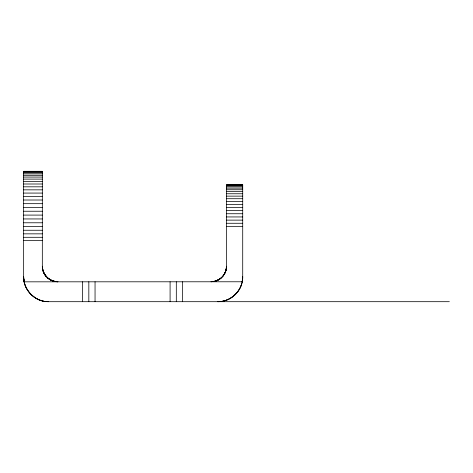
<?xml version="1.0" encoding="UTF-8"?>
<svg xmlns="http://www.w3.org/2000/svg" width="473" height="473" viewBox="0 0 473 473"><rect width="100%" height="100%" fill="white"/><g stroke="black" fill="none" stroke-linecap="round" stroke-linejoin="round"><path stroke-width="0.71" d="M241.484 284.521C238.327 294.549 228.329 301.804 217.822 301.691C231.12 302.011 243.039 290.103 242.714 276.794L242.714 184.712M57.877 281.772L53.496 281.145L49.47 279.307L47.69 277.976L51.533 280.424L53.668 281.193L57.877 281.772C49.564 281.979 42.127 274.529 42.322 266.216L42.322 171.309L23.65 171.309L23.65 276.794L24.164 281.831L242.211 281.772L242.714 276.794C242.945 289.31 232.48 300.739 219.986 301.597M224.06 274.63L225.905 270.597L226.532 266.216C226.685 273.814 220.507 280.814 212.956 281.648C220.507 280.832 226.668 273.808 226.532 266.216L226.532 184.712L242.714 184.754M242.655 278.467L242.2 281.831L242.619 278.964M226.455 267.742L225.863 270.733M223.912 274.86L225.349 272.17L226.407 268.203M225.952 270.426L225.178 272.56L222.748 276.386M223.002 276.084C220.507 279.123 216.841 281.116 212.956 281.648M219.318 279.348L221.145 277.994M219.62 279.153L215.185 281.193M219.383 279.307L215.357 281.145L210.976 281.772L215.493 281.104M23.65 171.457L42.322 171.457M23.65 171.936L42.322 171.936M23.65 172.74L42.322 172.74M23.65 173.869L42.322 173.869M23.65 175.317L42.322 175.317M23.65 177.068L42.322 177.068M23.65 179.107L42.322 179.107M23.65 181.425L42.322 181.425M23.65 184.003L42.322 184.003M226.532 185.008L242.714 185.008M226.532 185.114L242.714 185.114M226.532 185.806L242.714 185.806M23.65 186.817L42.322 186.817M226.532 186.811L242.714 186.811M226.532 188.13L242.714 188.13M226.532 189.738L242.714 189.738M23.65 189.844L42.322 189.844M226.532 191.618L242.714 191.618M23.65 193.073L42.322 193.073M226.532 193.759L242.714 193.759M226.532 196.135L242.714 196.135M23.65 196.472L42.322 196.472M226.532 198.719L242.714 198.719M23.65 200.014L42.322 200.014M226.532 201.48L242.714 201.48M23.65 203.674L42.322 203.674M226.532 204.395L242.714 204.395M23.65 207.428L42.322 207.428M226.532 207.434L242.714 207.434M226.532 210.556L242.714 210.556M23.65 211.242L42.322 211.242M226.532 213.737L242.714 213.737M23.65 215.091L42.322 215.091M226.532 216.941L242.714 216.941M23.65 218.946L42.322 218.946M226.532 220.128L242.714 220.128M23.65 222.777L42.322 222.777M226.532 223.274L242.714 223.274M226.532 226.342L242.714 226.342M23.65 226.555L42.322 226.555M23.65 230.256L42.322 230.256M23.65 233.845L42.322 233.845M23.65 237.298L42.322 237.298M23.65 240.591L42.322 240.591M23.703 278.467C24.277 291.155 35.853 301.963 48.542 301.691L449.35 301.691M48.542 301.691C35.233 301.993 23.366 290.091 23.65 276.794C23.431 289.293 33.873 300.751 46.372 301.597M56.352 281.701L53.36 281.104M49.233 279.153L51.924 280.59L55.897 281.648M53.668 281.193C47.099 279.431 42.221 273.016 42.322 266.216C42.345 269.929 43.711 273.583 46.118 276.403L43.676 272.56L42.446 268.203M48.01 278.242L44.746 274.565M44.941 274.86L42.901 270.426M42.99 270.733L42.393 267.742M23.745 278.964L24.164 281.831M182.537 281.772L182.537 301.691M176.311 281.772L176.311 301.691M170.091 281.772L170.091 301.691M95.049 281.772L95.049 301.691M88.829 281.772L88.829 301.691M82.604 281.772L82.604 301.691"/></g></svg>
